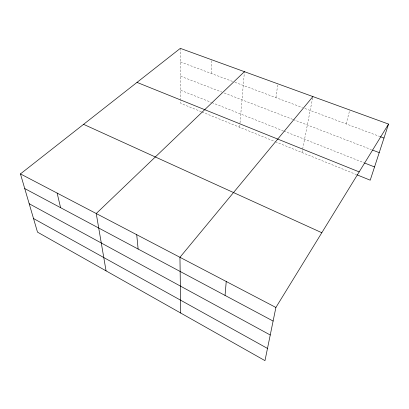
<?xml version="1.0" encoding="UTF-8"?>
<svg xmlns="http://www.w3.org/2000/svg" width="409" height="409" viewBox="0 0 409 409"><rect width="100%" height="100%" fill="white"/><g stroke="black" fill="none" stroke-linecap="round" stroke-linejoin="round"><path stroke-width="0.31" stroke-dasharray="2.04 1.53" d="M211.121 73.405L211.617 59.74M239.638 127.25L239.965 123.482M240.017 122.853L244.424 71.672M275.922 97.644L277.839 83.819M301.965 152.516L312.788 97.178M346.167 123.912L349.767 109.98M180.461 61.943L232.532 81.417M234.914 82.306L302.512 107.582M304.874 108.467L379.849 136.509M180.589 76.212L221.852 92.086M224.224 93.001L292.686 119.346M293.273 119.571L371.5 149.668M180.722 90.302L211.259 102.378M211.847 102.608L283.207 130.829M283.8 131.064L363.969 162.767M201.381 111.744L180.844 103.416L180.809 99.668M201.969 111.979L274.828 141.519M275.421 141.759L356.602 174.669M180.333 48.364L180.804 99.044"/><path stroke-width="0.61" d="M225.042 295.416L226.238 281.499M388.55 124.085L275.901 307.461L264.976 360.636L37.505 232.138L20.45 173.912L180.333 48.364L388.55 124.085L370.217 180.185L357.195 174.909M312.905 96.575L179.955 257.302L180.732 313.049M244.424 71.672L96.233 213.534L106.059 270.865M380.442 136.729L383.985 138.053M372.686 150.129L379.22 152.639M364.557 163.002L374.542 166.949M137.005 82.388L359.184 171.892M83.584 124.336L321.811 232.721M20.45 173.912L275.901 307.461M24.739 188.554L273.11 321.055M29.187 203.738L270.247 334.997M33.523 218.534L267.486 348.427M57.137 193.094L60.583 207.675M136.718 234.7L138.135 249.05"/></g></svg>
